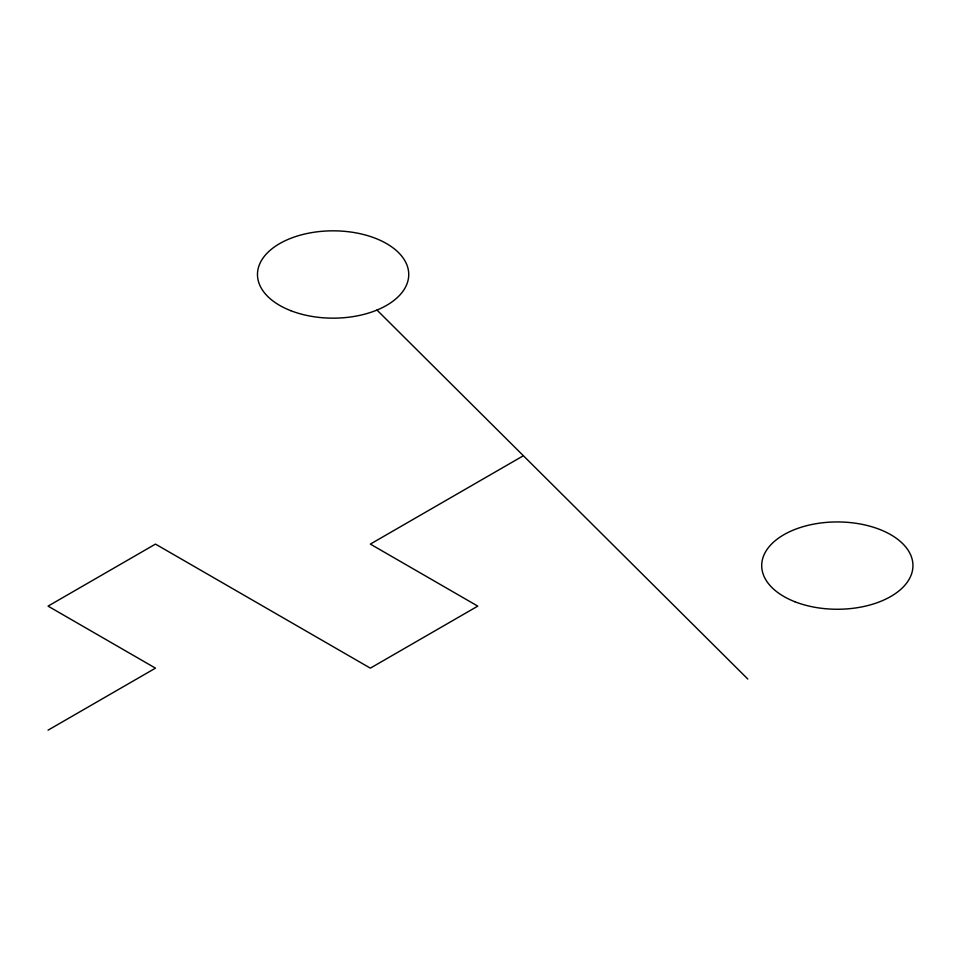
<?xml version="1.0" encoding="UTF-8"?>
<svg xmlns="http://www.w3.org/2000/svg" width="961" height="961" viewBox="0 0 961 961"><rect width="100%" height="100%" fill="white"/><g stroke="black" fill="none" stroke-linecap="round" stroke-linejoin="round"><path stroke-width="1.44" d="M48.05 730.168L155.478 668.147L48.05 606.127L155.478 544.094L370.345 668.147L477.785 606.127L370.345 544.094L522.544 456.223M376.976 310.055L747.802 679.031M794.927 601.754A75.631 43.665 0 0 0 912.758 568.708A75.631 43.665 0 0 0 804.273 526.328A75.631 43.665 0 0 0 794.927 601.754M290.715 310.655A75.631 43.665 0 0 0 408.545 277.609A75.631 43.665 0 0 0 300.06 235.217A75.631 43.665 0 0 0 290.715 310.655"/></g></svg>
